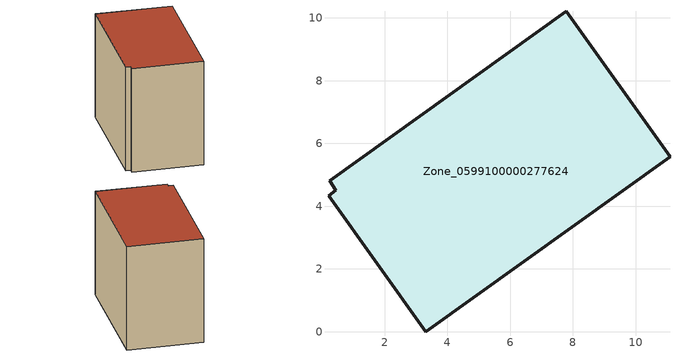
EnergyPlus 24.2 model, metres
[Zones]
Zone_0599100000277624
 floor ground (C_G): 0.21,4.33 0.44,4.51 0.26,4.82 7.79,10.21 11.1,5.58 3.31,0 z0
 wall outside (C_F): 3.31,0 11.1,5.58 7.79,10.21 0.26,4.82 0.44,4.51 0.21,4.33 3.31,0 z0:8.22
 roof outside (C_R): 0.44,4.51 0.21,4.33 3.31,0 11.1,5.58 7.79,10.21 0.26,4.82 z8.22
[BUILDING]
Pand.0599100000277624: North Axis=0; Terrain=City; Loads Convergence Tolerance Value=0.04; Temperature Convergence Tolerance Value=0.4; Solar Distribution=FullExterior; Maximum Number of Warmup Days=25; Minimum Number of Warmup Days=1
[Site:Location]
Rotterdam.The.Hague.AP_ZH_NLD Design_Conditions: Latitude=51.96; Longitude=4.45; Time Zone=1; Elevation=-4.5
[SITE:GROUNDTEMPERATURE:BUILDINGSURFACE]
18, 18, 18, 18, 18, 18, 18, 18, 18, 18, 18, 18
[MATERIAL] Thermal Absorptance=0.9; Solar Absorptance=0.7; Visible Absorptance=0.7
Name | Roughness | Thickness | Conductivity | Density | Specific Heat
G.TI.1975-1991 | MediumSmooth | 0.15 | 0.288461 | 540 | 1210
F.TI.1975-1991 | Rough | 0.3 | 0.230769 | 1920 | 840
R.TI.1975-1991 | MediumRough | 0.2 | 0.153846 | 1500 | 1000
[CONSTRUCTION]
C_G: G.TI.1975-1991
C_F: F.TI.1975-1991
C_R: R.TI.1975-1991
[ZONE]
Zone_0599100000277624: Type=1; Multiplier=1; Ceiling Height=Autocalculate; Volume=Autocalculate; Floor Area=autocalculate; Part of Total Floor Area=Yes
[ZONEINFILTRATION:DESIGNFLOWRATE]
Infil_Zone_0599100000277624: Zone or ZoneList or Space or SpaceList=Zone_0599100000277624; Schedule=AlwaysOn; Design Flow Rate Calculation Method=Flow/Area; Flow Rate per Floor Area=0.003; Constant Term Coefficient=1; Temperature Term Coefficient=0; Velocity Term Coefficient=0; Velocity Squared Term Coefficient=0
[HVACTEMPLATE:ZONE:IDEALLOADSAIRSYSTEM]
Zone_0599100000277624: Maximum Heating Supply Air Temperature=50; Minimum Cooling Supply Air Temperature=13; Maximum Heating Supply Air Humidity Ratio=0.0156; Minimum Cooling Supply Air Humidity Ratio=0.0077; Heating Limit=NoLimit; Cooling Limit=NoLimit; Dehumidification Control Type=ConstantSensibleHeatRatio; Cooling Sensible Heat Ratio=0.7; Dehumidification Setpoint=60; Humidification Control Type=None; Humidification Setpoint=30; Outdoor Air Method=None; Outdoor Air Flow Rate per Person=0.00944; Outdoor Air Flow Rate per Zone Floor Area=0; Outdoor Air Flow Rate per Zone=0; Demand Controlled Ventilation Type=None; Outdoor Air Economizer Type=NoEconomizer; Heat Recovery Type=None; Sensible Heat Recovery Effectiveness=0.7; Latent Heat Recovery Effectiveness=0.65
[ZONECONTROL:THERMOSTAT]
ThermostatControl_Zone_0599100000277624: Zone or ZoneList=Zone_0599100000277624; Control Type Schedule=DualSetpointControlType; Control 1=Thermostat_Zone_0599100000277624; Temperature Difference Between Cutout And Setpoint=0
[THERMOSTATSETPOINT:DUALSETPOINT]
Thermostat_Zone_0599100000277624: Heating Setpoint Temperature Schedule=HeatingSetpoint_Zone_0599100000277624; Cooling Setpoint Temperature Schedule=CoolingSetpoint_Zone_0599100000277624
[SCHEDULE:COMPACT]
HeatingSetpoint_Zone_0599100000277624: Through: 12/31, For: AllDays, Until: 24:00, 21
CoolingSetpoint_Zone_0599100000277624: Through: 12/31, For: AllDays, Until: 24:00, 24
DualSetpointControlType: Through: 12/31, For: AllDays, Until: 24:00, 4
AlwaysOn: Through: 12/31, For: AllDays, Until: 24:00, 1
